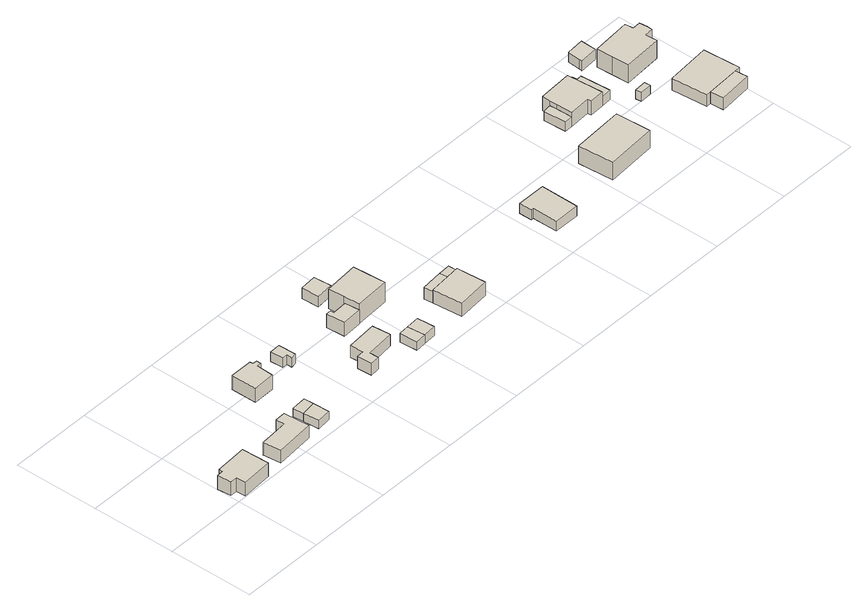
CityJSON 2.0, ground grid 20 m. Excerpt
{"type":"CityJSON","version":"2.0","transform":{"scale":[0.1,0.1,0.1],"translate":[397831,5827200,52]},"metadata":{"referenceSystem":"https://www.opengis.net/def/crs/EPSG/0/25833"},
"CityObjects":{
"building1":{"type":"Building","attributes":{"Gemeindeschluessel":"11000011","BezugspunktDach":"2200","function":"31001_1312","measuredHeight":3.52,"storeysAboveGround":1},"address":[{"country":"Germany","locality":"Berlin","thoroughfareNumber":"7","thoroughfareName":"Florentinestraße"}],"geometry":[{"type":"Solid","lod":"1","boundaries":[[[[0,1,2,3,4,5,6,7]],[[8,9,10,11,12,13,14,15]],[[8,15,7,6]],[[9,8,6,5]],[[10,9,5,4]],[[11,10,4,3]],[[12,11,3,2]],[[13,12,2,1]],[[14,13,1,0]],[[15,14,0,7]]]]}]},
"building2":{"type":"Building","attributes":{"Gemeindeschluessel":"11000011","BezugspunktDach":"2200","function":"31001_1010","measuredHeight":3.26,"storeysAboveGround":1},"address":[{"country":"Germany","locality":"Berlin","thoroughfareNumber":"7A","thoroughfareName":"Florentinestraße"}],"geometry":[{"type":"Solid","lod":"1","boundaries":[[[[16,17,18,19,20,21]],[[22,23,24,25,26,27]],[[22,27,21,20]],[[23,22,20,19]],[[24,23,19,18]],[[25,24,18,17]],[[26,25,17,16]],[[27,26,16,21]]]]}]},
"building3":{"type":"Building","attributes":{"Gemeindeschluessel":"11000011","BezugspunktDach":"2200","function":"31001_2463","measuredHeight":2.13,"storeysAboveGround":1},"address":[{"country":"Germany","locality":"Berlin","thoroughfareNumber":"7A (2)","thoroughfareName":"Florentinestraße"}],"geometry":[{"type":"Solid","lod":"1","boundaries":[[[[28,29,30,31]],[[32,33,34,35]],[[32,35,31,30]],[[33,32,30,29]],[[34,33,29,28]],[[35,34,28,31]]]]}]},
"building4":{"type":"Building","attributes":{"Gemeindeschluessel":"11000011","BezugspunktDach":"2200","function":"31001_2463","measuredHeight":2.08,"storeysAboveGround":1},"address":[{"country":"Germany","locality":"Berlin","thoroughfareNumber":"7A (1)","thoroughfareName":"Florentinestraße"}],"geometry":[{"type":"Solid","lod":"1","boundaries":[[[[31,30,36,37]],[[38,32,35,39]],[[38,39,37,36]],[[32,38,36,30]],[[35,32,30,31]],[[39,35,31,37]]]]}]},
"building5":{"type":"Building","attributes":{"Gemeindeschluessel":"11000011","BezugspunktDach":"2200","function":"31001_1312","measuredHeight":3.62,"storeysAboveGround":1},"address":[{"country":"Germany","locality":"Berlin","thoroughfareNumber":"8","thoroughfareName":"Florentinestraße"}],"geometry":[{"type":"Solid","lod":"1","boundaries":[[[[40,41,42,43,44,45,46,47]],[[48,49,50,51,52,53,54,55]],[[48,55,47,46]],[[49,48,46,45]],[[50,49,45,44]],[[51,50,44,43]],[[52,51,43,42]],[[53,52,42,41]],[[54,53,41,40]],[[55,54,40,47]]]]}]},
"building6":{"type":"Building","attributes":{"Gemeindeschluessel":"11000011","BezugspunktDach":"2200","function":"31001_2143","measuredHeight":2.4,"storeysAboveGround":1},"address":[{"country":"Germany","locality":"Berlin","thoroughfareNumber":"8 (1)","thoroughfareName":"Florentinestraße"}],"geometry":[{"type":"Solid","lod":"1","boundaries":[[[[56,57,58,59,60,61]],[[62,63,64,65,66,67]],[[62,67,61,60]],[[63,62,60,59]],[[64,63,59,58]],[[65,64,58,57]],[[66,65,57,56]],[[67,66,56,61]]]]}]},
"building7":{"type":"Building","attributes":{"Gemeindeschluessel":"11000011","BezugspunktDach":"2200","function":"31001_1010","measuredHeight":3,"storeysAboveGround":1},"address":[{"country":"Germany","locality":"Berlin","thoroughfareNumber":"14A","thoroughfareName":"Florentinestraße"}],"geometry":[{"type":"Solid","lod":"1","boundaries":[[[[68,69,70,71,72,73,74,75]],[[76,77,78,79,80,81,82,83]],[[76,83,75,74]],[[77,76,74,73]],[[78,77,73,72]],[[79,78,72,71]],[[80,79,71,70]],[[81,80,70,69]],[[82,81,69,68]],[[83,82,68,75]]]]}]},
"building8":{"type":"Building","attributes":{"Gemeindeschluessel":"11000011","BezugspunktDach":"2200","function":"31001_2143","measuredHeight":3.51,"storeysAboveGround":1},"address":[{"country":"Germany","locality":"Berlin","thoroughfareNumber":"13 (2)","thoroughfareName":"Florentinestraße"}],"geometry":[{"type":"Solid","lod":"1","boundaries":[[[[84,85,86,87,88,89]],[[90,91,92,93,94,95]],[[90,95,89,88]],[[91,90,88,87]],[[92,91,87,86]],[[93,92,86,85]],[[94,93,85,84]],[[95,94,84,89]]]]}]},
"building9":{"type":"Building","attributes":{"Gemeindeschluessel":"11000011","BezugspunktDach":"2200","function":"31001_2463","measuredHeight":2.19,"storeysAboveGround":1},"address":[{"country":"Germany","locality":"Berlin","thoroughfareNumber":"14 (1)","thoroughfareName":"Florentinestraße"}],"geometry":[{"type":"Solid","lod":"1","boundaries":[[[[96,97,98,99]],[[100,101,102,103]],[[100,103,99,98]],[[101,100,98,97]],[[102,101,97,96]],[[103,102,96,99]]]]}]},
"building10":{"type":"Building","attributes":{"Gemeindeschluessel":"11000011","BezugspunktDach":"2200","function":"31001_2463","measuredHeight":2.18,"storeysAboveGround":1},"address":[{"country":"Germany","locality":"Berlin","thoroughfareNumber":"14 (2)","thoroughfareName":"Florentinestraße"}],"geometry":[{"type":"Solid","lod":"1","boundaries":[[[[97,104,105,98]],[[106,107,101,100]],[[106,100,98,105]],[[107,106,105,104]],[[101,107,104,97]],[[100,101,97,98]]]]}]},
"building11":{"type":"Building","attributes":{"Gemeindeschluessel":"11000011","BezugspunktDach":"2200","function":"31001_2463","measuredHeight":2.7,"storeysAboveGround":1},"address":[{"country":"Germany","locality":"Berlin","thoroughfareNumber":"13 (1)","thoroughfareName":"Florentinestraße"}],"geometry":[{"type":"Solid","lod":"1","boundaries":[[[[108,109,110,111]],[[112,113,114,115]],[[112,115,111,110]],[[113,112,110,109]],[[114,113,109,108]],[[115,114,108,111]]]]}]},
"building12":{"type":"Building","attributes":{"Gemeindeschluessel":"11000011","BezugspunktDach":"2200","function":"31001_1010","measuredHeight":6.52,"storeysAboveGround":1},"address":[{"country":"Germany","locality":"Berlin","thoroughfareNumber":"13","thoroughfareName":"Florentinestraße"}],"geometry":[{"type":"Solid","lod":"1","boundaries":[[[[116,117,118,119,120,121]],[[122,123,124,125,126,127]],[[122,127,121,120]],[[123,122,120,119]],[[124,123,119,118]],[[125,124,118,117]],[[126,125,117,116]],[[127,126,116,121]]]]}]},
"building13":{"type":"Building","attributes":{"Gemeindeschluessel":"11000011","function":"31001_1010"},"address":[{"country":"Germany","locality":"Berlin","thoroughfareNumber":"14","thoroughfareName":"Florentinestraße"}],"children":["building13-1","building13-2"]},
"building13-1":{"type":"BuildingPart","attributes":{"BezugspunktDach":"2200","measuredHeight":3.78,"storeysAboveGround":1},"parents":["building13"],"geometry":[{"type":"Solid","lod":"1","boundaries":[[[[128,129,130,131]],[[132,133,134,135]],[[132,135,131,130],[136,137,138,135]],[[133,132,130,129]],[[134,133,129,128]],[[135,134,128,131]],[[137,136,135,138]]]]}]},
"building13-2":{"type":"BuildingPart","attributes":{"BezugspunktDach":"2200","measuredHeight":2.94,"storeysAboveGround":1},"parents":["building13"],"geometry":[{"type":"Solid","lod":"1","boundaries":[[[[138,137,139,140]],[[141,136,135,142]],[[141,142,140,139]],[[136,141,139,137]],[[142,135,138,140]],[[136,137,138,135]]]]}]},
"building14":{"type":"Building","attributes":{"Gemeindeschluessel":"11000011","BezugspunktDach":"2200","function":"51009_1610","measuredHeight":2.78,"storeysAboveGround":0},"address":[{"country":"Germany","locality":"Berlin"}],"geometry":[{"type":"Solid","lod":"1","boundaries":[[[[143,144,145,146]],[[147,148,149,150]],[[147,150,146,145]],[[148,147,145,144]],[[149,148,144,143]],[[150,149,143,146]]]]}]},
"building15":{"type":"Building","attributes":{"Gemeindeschluessel":"11000011","BezugspunktDach":"2200","function":"31001_1010","measuredHeight":2.49,"storeysAboveGround":1},"address":[{"country":"Germany","locality":"Berlin","thoroughfareNumber":"15","thoroughfareName":"Florentinestraße"}],"geometry":[{"type":"Solid","lod":"1","boundaries":[[[[151,152,153,154,155,156]],[[157,158,159,160,161,162]],[[157,162,156,155]],[[158,157,155,154]],[[159,158,154,153]],[[160,159,153,152]],[[161,160,152,151]],[[162,161,151,156]]]]}]},
"building16":{"type":"Building","attributes":{"Gemeindeschluessel":"11000011","BezugspunktDach":"2200","function":"31001_1010","measuredHeight":5.38,"storeysAboveGround":1},"address":[{"country":"Germany","locality":"Berlin","thoroughfareNumber":"15 (1)","thoroughfareName":"Florentinestraße"}],"geometry":[{"type":"Solid","lod":"1","boundaries":[[[[163,164,165,166]],[[167,168,169,170]],[[167,170,166,165]],[[168,167,165,164]],[[169,168,164,163]],[[170,169,163,166]]]]}]},
"building17":{"type":"Building","attributes":{"Gemeindeschluessel":"11000011","function":"31001_1010"},"address":[{"country":"Germany","locality":"Berlin","thoroughfareNumber":"16","thoroughfareName":"Florentinestraße"}],"children":["building17-1","building17-2","building17-3"]},
"building17-1":{"type":"BuildingPart","attributes":{"BezugspunktDach":"2200","measuredHeight":5.42,"storeysAboveGround":1},"parents":["building17"],"geometry":[{"type":"MultiSurface","lod":"1","boundaries":[[[171,172,173,174,175,176,177,178,179]],[[180,181,182,183,184,185,186,187,188]],[[180,188,179,178]],[[189,190,180,181,180,178,177]],[[191,189,181,182,181,177,176]],[[183,182,176,175]],[[184,183,175,174]],[[185,184,174,173]],[[192,193,173,172]],[[194,192,186,172,171]],[[188,187,171,179]],[[181,180,190,189]],[[182,181,189,191]],[[186,185,193,192]],[[187,186,192,194]]]}]},
"building17-2":{"type":"BuildingPart","attributes":{"BezugspunktDach":"2200","measuredHeight":2.49,"storeysAboveGround":1},"parents":["building17"],"geometry":[{"type":"MultiSurface","lod":"1","boundaries":[[[195,193,194,196]],[[187,185,197,198]],[[187,198,196,194]],[[197,185,193,195]],[[198,197,195,196]],[[185,186,192,193]],[[187,194,192,186]]]}]},
"building17-3":{"type":"BuildingPart","attributes":{"BezugspunktDach":"2200","measuredHeight":2.39,"storeysAboveGround":1},"parents":["building17"],"geometry":[{"type":"MultiSurface","lod":"1","boundaries":[[[191,199,200,201,202,190]],[[203,204,205,206,182,180]],[[203,180,190,202]],[[204,203,202,201]],[[205,204,201,200]],[[206,205,200,199]],[[182,206,199,191]],[[180,181,189,190]],[[182,191,189,181]]]}]},
"building18":{"type":"Building","attributes":{"Gemeindeschluessel":"11000011","BezugspunktDach":"2200","function":"31001_2143","measuredHeight":2.24,"storeysAboveGround":1},"address":[{"country":"Germany","locality":"Berlin","thoroughfareNumber":"7 (2)","thoroughfareName":"Astridstraße"}],"geometry":[{"type":"Solid","lod":"1","boundaries":[[[[207,208,209,210]],[[211,212,213,214]],[[211,214,210,209]],[[212,211,209,208]],[[213,212,208,207]],[[214,213,207,210]]]]}]},
"building19":{"type":"Building","attributes":{"Gemeindeschluessel":"11000011","BezugspunktDach":"2200","function":"31001_2143","measuredHeight":2.47,"storeysAboveGround":1},"address":[{"country":"Germany","locality":"Berlin","thoroughfareNumber":"5 (1)","thoroughfareName":"Astridstraße"}],"geometry":[{"type":"Solid","lod":"1","boundaries":[[[[215,216,217,218,219]],[[220,221,222,223,224]],[[220,224,219,218]],[[221,220,218,217]],[[222,221,217,216]],[[223,222,216,215]],[[224,223,215,219]]]]}]},
"building20":{"type":"Building","attributes":{"Gemeindeschluessel":"11000011","BezugspunktDach":"2200","function":"31001_2463","measuredHeight":3.07,"storeysAboveGround":1},"address":[{"country":"Germany","locality":"Berlin","thoroughfareNumber":"7 (1)","thoroughfareName":"Astridstraße"}],"geometry":[{"type":"Solid","lod":"1","boundaries":[[[[225,226,227,228]],[[229,230,231,232]],[[229,232,228,227]],[[230,229,227,226]],[[231,230,226,225]],[[232,231,225,228]]]]}]},
"building21":{"type":"Building","attributes":{"Gemeindeschluessel":"11000011","BezugspunktDach":"2200","function":"31001_1010","measuredHeight":3.03,"storeysAboveGround":1},"address":[{"country":"Germany","locality":"Berlin","thoroughfareNumber":"7","thoroughfareName":"Astridstraße"}],"geometry":[{"type":"Solid","lod":"1","boundaries":[[[[233,228,227,234,235,236]],[[237,238,229,232,239,240]],[[237,240,236,235]],[[238,237,235,234]],[[229,238,234,227]],[[232,229,227,228]],[[239,232,228,233]],[[240,239,233,236]]]]}]},
"building22":{"type":"Building","attributes":{"Gemeindeschluessel":"11000011","BezugspunktDach":"2200","function":"31001_1010","measuredHeight":6.37,"storeysAboveGround":1},"address":[{"country":"Germany","locality":"Berlin","thoroughfareNumber":"5","thoroughfareName":"Astridstraße"}],"geometry":[{"type":"Solid","lod":"1","boundaries":[[[[241,242,243,244,245,246,247,248,249,250]],[[251,252,253,254,255,256,257,258,259,260]],[[251,260,250,249]],[[252,251,249,248]],[[253,252,248,247]],[[254,253,247,246]],[[255,254,246,245]],[[256,255,245,244]],[[257,256,244,243]],[[258,257,243,242]],[[259,258,242,241]],[[260,259,241,250]]]]}]}
},
"vertices":[
[5,25,37],[21,25,37],[22,2,37],[96,7,37],[94,72,37],[18,67,37],[18,58,37],[2,57,37],[18,58,2],[18,67,2],[94,72,2],[96,7,2],[22,2,2],[21,25,2],[5,25,2],[2,57,2],
[138,11,40],[232,19,40],[228,80,40],[202,79,40],[204,59,40],[134,53,40],[204,59,8],[202,79,8],[228,80,8],[232,19,8],[138,11,8],[134,53,8],
[260,18,35],[294,21,35],[292,60,35],[257,55,35],[292,60,14],[294,21,14],[260,18,14],[257,55,14],
[291,83,35],[255,81,35],[291,83,14],[255,81,14],
[241,166,48],[293,167,48],[295,207,48],[305,207,48],[305,218,48],[295,219,48],[294,226,48],[241,226,48],[294,226,12],[295,219,12],[305,218,12],[305,207,12],[295,207,12],[293,167,12],[241,166,12],[241,226,12],
[352,191,41],[364,191,41],[364,178,41],[377,180,41],[376,222,41],[350,221,41],[376,222,17],[377,180,17],[364,178,17],[364,191,17],[352,191,17],[350,221,17],
[444,41,51],[467,43,51],[466,64,51],[535,71,51],[531,114,51],[458,108,51],[460,77,51],[442,76,51],[460,77,21],[458,108,21],[531,114,21],[535,71,21],[466,64,21],[467,43,21],[444,41,21],[442,76,21],
[499,158,56],[547,161,56],[544,196,56],[509,194,56],[508,203,56],[496,202,56],[508,203,21],[509,194,21],[544,196,21],[547,161,21],[499,158,21],[496,202,21],
[556,20,47],[582,22,47],[578,64,47],[553,62,47],[578,64,25],[582,22,25],[556,20,25],[553,62,25],
[613,24,47],[610,66,47],[610,66,25],[613,24,25],
[532,255,49],[573,258,49],[570,299,49],[530,296,49],[570,299,22],[573,258,22],[532,255,22],[530,296,22],
[544,199,72],[547,161,72],[629,166,72],[626,205,72],[624,243,72],[541,236,72],[624,243,22],[626,205,22],[629,166,22],[547,161,22],[544,199,22],[541,236,22],
[689,19,61],[768,26,61],[763,96,61],[683,89,61],[763,96,27],[768,26,27],[689,19,27],[683,89,27],[736,93,27],[736,93,57],[683,89,57],
[733,115,57],[681,110,57],[733,115,27],[681,110,27],
[736,93,56],[763,96,56],[762,117,56],[733,115,56],[762,117,28],[763,96,28],[736,93,28],[733,115,28],
[1002,105,57],[1002,45,57],[1063,45,57],[1064,135,57],[996,135,57],[996,105,57],[996,135,32],[1064,135,32],[1063,45,32],[1002,45,32],[1002,105,32],[996,105,32],
[1190,61,79],[1311,70,79],[1306,153,79],[1184,145,79],[1306,153,34],[1311,70,34],[1190,61,34],[1184,145,34],
[1258,283,71],[1259,266,71],[1260,228,71],[1309,230,71],[1311,221,71],[1345,223,71],[1342,269,71],[1339,308,71],[1258,303,71],[1339,308,35],[1342,269,35],[1345,223,35],[1311,221,35],[1309,230,35],[1260,228,35],[1259,266,35],[1258,283,35],[1258,303,35],[1342,269,59],[1339,308,59],[1345,223,59],[1259,266,59],[1260,228,59],[1258,283,59],
[1240,228,59],[1237,281,59],[1240,228,35],[1237,281,35],
[1370,225,59],[1365,296,59],[1354,295,59],[1352,308,59],[1352,308,35],[1354,295,35],[1365,296,35],[1370,225,35],
[1405,173,59],[1433,175,59],[1432,189,59],[1403,187,59],[1432,189,37],[1433,175,37],[1405,173,37],[1403,187,37],
[1444,326,60],[1445,364,60],[1403,361,60],[1401,331,60],[1400,323,60],[1401,331,35],[1403,361,35],[1445,364,35],[1444,326,35],[1400,323,35],
[1493,37,64],[1573,44,64],[1571,74,64],[1490,69,64],[1571,74,34],[1573,44,34],[1493,37,34],[1490,69,34],
[1479,68,64],[1584,75,64],[1578,162,64],[1472,153,64],[1578,162,34],[1584,75,34],[1479,68,34],[1472,153,34],
[1429,269,82],[1431,230,82],[1524,237,82],[1522,265,82],[1543,266,82],[1543,278,82],[1541,297,82],[1522,296,82],[1520,316,82],[1427,308,82],[1520,316,36],[1522,296,36],[1541,297,36],[1543,278,36],[1543,266,36],[1522,265,36],[1524,237,36],[1431,230,36],[1429,269,36],[1427,308,36]
]}
